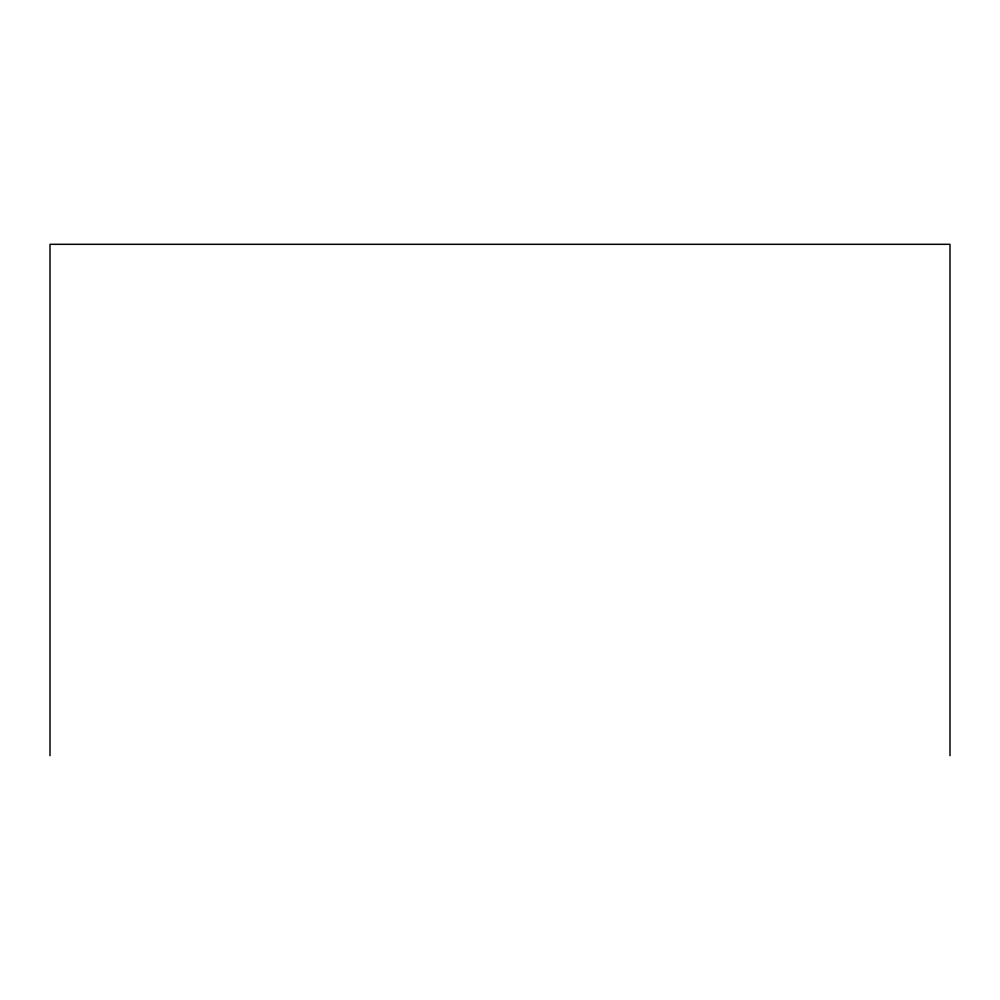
<?xml version="1.0" encoding="UTF-8"?>
<svg xmlns="http://www.w3.org/2000/svg" width="1000" height="1000" viewBox="0 0 1000 1000"><rect width="100%" height="100%" fill="white"/><g stroke="black" fill="none" stroke-linecap="round" stroke-linejoin="round"><path stroke-width="1.5" d="M950 755.688L950 244.312L50 244.312L50 755.688"/></g></svg>
